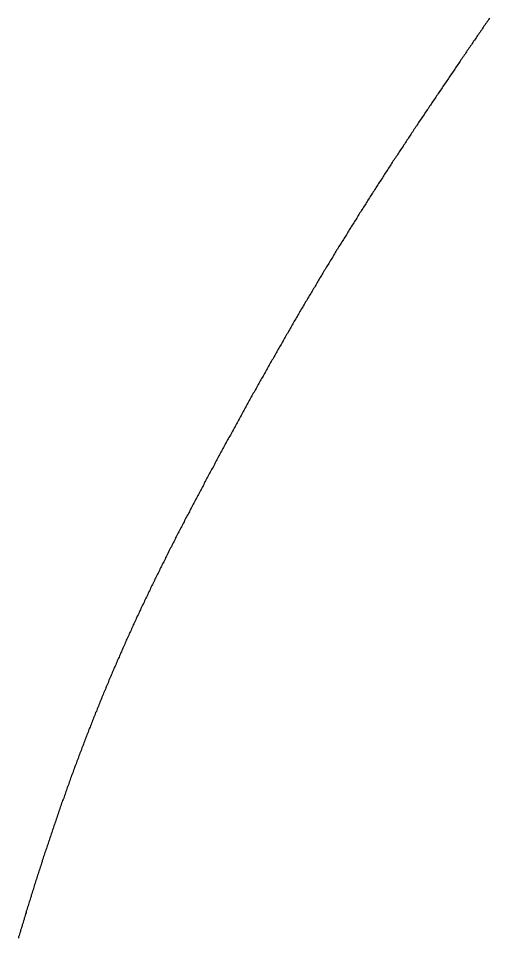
# Model space of a CAD drawing. Extents: x -7 to 305, y -225 to 131.
# Drawn here: x 161.436 to 163.528, y -83.659 to -79.573 of the extents above; entities that cross this region are included whole.
import ezdxf

# ---------------------------------------------------------------- set-up
doc = ezdxf.new("R2010")
doc.units = 0
doc.layers.get('0').update_dxf_attribs({"linetype": 'CONTINUOUS'})

msp = doc.modelspace()

# ---------------------------------------------------------------- linework, layer by layer
at = {"color": 7}
msp.add_polyline3d([(163.528, -79.5719, 0), (163.524, -79.5771, 0), (163.521, -79.5822, 0), (163.517, -79.5874, 0), (163.514, -79.5925, 0), (163.51, -79.5977, 0), (163.507, -79.6028, 0), (163.503, -79.6079, 0), (163.5, -79.6131, 0), (163.496, -79.6182, 0), (163.493, -79.6234, 0), (163.489, -79.6285, 0), (163.486, -79.6337, 0), (163.482, -79.6388, 0), (163.479, -79.6439, 0), (163.475, -79.6491, 0), (163.472, -79.6542, 0), (163.468, -79.6594, 0), (163.465, -79.6645, 0), (163.461, -79.6697, 0), (163.457, -79.6748, 0), (163.454, -79.68, 0), (163.45, -79.6851, 0), (163.447, -79.6903, 0), (163.443, -79.6954, 0), (163.44, -79.7006, 0), (163.436, -79.7057, 0), (163.433, -79.7109, 0), (163.429, -79.716, 0), (163.426, -79.7212, 0), (163.422, -79.7263, 0), (163.419, -79.7315, 0), (163.415, -79.7367, 0), (163.412, -79.7418, 0), (163.408, -79.747, 0), (163.405, -79.7521, 0), (163.401, -79.7573, 0), (163.398, -79.7624, 0), (163.394, -79.7676, 0), (163.391, -79.7727, 0), (163.387, -79.7779, 0), (163.384, -79.7831, 0), (163.38, -79.7882, 0), (163.377, -79.7934, 0), (163.373, -79.7985, 0), (163.37, -79.8037, 0), (163.366, -79.8089, 0), (163.363, -79.814, 0), (163.359, -79.8192, 0), (163.356, -79.8243, 0), (163.352, -79.8295, 0), (163.349, -79.8347, 0), (163.345, -79.8398, 0), (163.342, -79.845, 0), (163.338, -79.8502, 0), (163.335, -79.8553, 0), (163.331, -79.8605, 0), (163.328, -79.8657, 0), (163.324, -79.8708, 0), (163.321, -79.876, 0), (163.317, -79.8812, 0), (163.314, -79.8863, 0), (163.31, -79.8915, 0), (163.307, -79.8967, 0), (163.303, -79.9018, 0), (163.3, -79.907, 0), (163.296, -79.9122, 0), (163.293, -79.9173, 0), (163.289, -79.9225, 0), (163.286, -79.9277, 0), (163.282, -79.9329, 0), (163.279, -79.938, 0), (163.275, -79.9432, 0), (163.272, -79.9484, 0), (163.268, -79.9536, 0), (163.265, -79.9587, 0), (163.261, -79.9639, 0), (163.258, -79.9691, 0), (163.255, -79.9743, 0), (163.251, -79.9794, 0), (163.248, -79.9846, 0), (163.244, -79.9898, 0), (163.241, -79.995, 0), (163.237, -80.0002, 0), (163.234, -80.0053, 0), (163.23, -80.0105, 0), (163.227, -80.0157, 0), (163.223, -80.0209, 0), (163.22, -80.0261, 0), (163.216, -80.0313, 0), (163.213, -80.0365, 0), (163.209, -80.0416, 0), (163.206, -80.0468, 0), (163.203, -80.052, 0), (163.199, -80.0572, 0), (163.196, -80.0624, 0), (163.192, -80.0676, 0), (163.189, -80.0728, 0), (163.185, -80.078, 0), (163.182, -80.0832, 0), (163.178, -80.0884, 0), (163.175, -80.0936, 0), (163.171, -80.0988, 0), (163.168, -80.104, 0), (163.165, -80.1092, 0), (163.161, -80.1144, 0), (163.158, -80.1196, 0), (163.154, -80.1248, 0), (163.151, -80.13, 0), (163.147, -80.1352, 0), (163.144, -80.1404, 0), (163.141, -80.1456, 0), (163.137, -80.1508, 0), (163.134, -80.156, 0), (163.13, -80.1612, 0), (163.127, -80.1664, 0), (163.123, -80.1717, 0), (163.12, -80.1769, 0), (163.117, -80.1821, 0), (163.113, -80.1873, 0), (163.11, -80.1925, 0), (163.106, -80.1977, 0), (163.103, -80.203, 0), (163.099, -80.2082, 0), (163.096, -80.2134, 0), (163.093, -80.2186, 0), (163.089, -80.2238, 0), (163.086, -80.2291, 0), (163.082, -80.2343, 0), (163.079, -80.2395, 0), (163.076, -80.2448, 0), (163.072, -80.25, 0), (163.069, -80.2552, 0), (163.065, -80.2605, 0), (163.062, -80.2657, 0), (163.059, -80.2709, 0), (163.055, -80.2762, 0), (163.052, -80.2814, 0), (163.049, -80.2866, 0), (163.045, -80.2919, 0), (163.042, -80.2971, 0), (163.038, -80.3024, 0), (163.035, -80.3076, 0), (163.032, -80.3128, 0), (163.028, -80.3181, 0), (163.025, -80.3233, 0), (163.022, -80.3286, 0), (163.018, -80.3338, 0), (163.015, -80.3391, 0), (163.011, -80.3443, 0), (163.008, -80.3496, 0), (163.005, -80.3549, 0), (163.001, -80.3601, 0), (162.998, -80.3654, 0), (162.995, -80.3706, 0), (162.991, -80.3759, 0), (162.988, -80.3812, 0), (162.985, -80.3864, 0), (162.981, -80.3917, 0), (162.978, -80.3969, 0), (162.975, -80.4022, 0), (162.971, -80.4075, 0), (162.968, -80.4128, 0), (162.965, -80.418, 0), (162.961, -80.4233, 0), (162.958, -80.4286, 0), (162.955, -80.4339, 0), (162.951, -80.4391, 0), (162.948, -80.4444, 0), (162.945, -80.4497, 0), (162.941, -80.455, 0), (162.938, -80.4603, 0), (162.935, -80.4655, 0), (162.931, -80.4708, 0), (162.928, -80.4761, 0), (162.925, -80.4814, 0), (162.922, -80.4867, 0), (162.918, -80.492, 0), (162.915, -80.4973, 0), (162.912, -80.5026, 0), (162.908, -80.5079, 0), (162.905, -80.5132, 0), (162.902, -80.5185, 0), (162.898, -80.5238, 0), (162.895, -80.5291, 0), (162.892, -80.5344, 0), (162.889, -80.5397, 0), (162.885, -80.545, 0), (162.882, -80.5503, 0), (162.879, -80.5556, 0), (162.876, -80.5609, 0), (162.872, -80.5662, 0), (162.869, -80.5715, 0), (162.866, -80.5769, 0), (162.862, -80.5822, 0), (162.859, -80.5875, 0), (162.856, -80.5928, 0), (162.853, -80.5981, 0), (162.849, -80.6034, 0), (162.846, -80.6088, 0), (162.843, -80.6141, 0), (162.84, -80.6194, 0), (162.836, -80.6247, 0), (162.833, -80.6301, 0), (162.83, -80.6354, 0), (162.827, -80.6407, 0), (162.823, -80.646, 0), (162.82, -80.6514, 0), (162.817, -80.6567, 0), (162.814, -80.662, 0), (162.811, -80.6674, 0), (162.807, -80.6727, 0), (162.804, -80.6781, 0), (162.801, -80.6834, 0), (162.798, -80.6887, 0), (162.794, -80.6941, 0), (162.791, -80.6994, 0), (162.788, -80.7048, 0), (162.785, -80.7101, 0), (162.782, -80.7154, 0), (162.778, -80.7208, 0), (162.775, -80.7261, 0), (162.772, -80.7315, 0), (162.769, -80.7368, 0), (162.766, -80.7422, 0), (162.762, -80.7476, 0), (162.759, -80.7529, 0), (162.756, -80.7583, 0), (162.753, -80.7636, 0), (162.75, -80.769, 0), (162.746, -80.7743, 0), (162.743, -80.7797, 0), (162.74, -80.7851, 0), (162.737, -80.7904, 0), (162.734, -80.7958, 0), (162.73, -80.8011, 0), (162.727, -80.8065, 0), (162.724, -80.8119, 0), (162.721, -80.8172, 0), (162.718, -80.8226, 0), (162.715, -80.828, 0), (162.711, -80.8334, 0), (162.708, -80.8387, 0), (162.705, -80.8441, 0), (162.702, -80.8495, 0), (162.699, -80.8549, 0), (162.696, -80.8602, 0), (162.692, -80.8656, 0), (162.689, -80.871, 0), (162.686, -80.8764, 0), (162.683, -80.8818, 0), (162.68, -80.8871, 0), (162.677, -80.8925, 0), (162.674, -80.8979, 0), (162.67, -80.9033, 0), (162.667, -80.9087, 0), (162.664, -80.9141, 0), (162.661, -80.9195, 0), (162.658, -80.9249, 0), (162.655, -80.9302, 0), (162.652, -80.9356, 0), (162.648, -80.941, 0), (162.645, -80.9464, 0), (162.642, -80.9518, 0), (162.639, -80.9572, 0), (162.636, -80.9626, 0), (162.633, -80.968, 0), (162.63, -80.9734, 0), (162.627, -80.9788, 0), (162.623, -80.9842, 0), (162.62, -80.9896, 0), (162.617, -80.995, 0), (162.614, -81.0004, 0), (162.611, -81.0058, 0), (162.608, -81.0113, 0), (162.605, -81.0167, 0), (162.602, -81.0221, 0), (162.599, -81.0275, 0), (162.595, -81.0329, 0), (162.592, -81.0383, 0), (162.589, -81.0437, 0), (162.586, -81.0491, 0), (162.583, -81.0545, 0), (162.58, -81.06, 0), (162.577, -81.0654, 0), (162.574, -81.0708, 0), (162.571, -81.0762, 0), (162.568, -81.0816, 0), (162.565, -81.0871, 0), (162.561, -81.0925, 0), (162.558, -81.0979, 0), (162.555, -81.1033, 0), (162.552, -81.1088, 0), (162.549, -81.1142, 0), (162.546, -81.1196, 0), (162.543, -81.125, 0), (162.54, -81.1305, 0), (162.537, -81.1359, 0), (162.534, -81.1413, 0), (162.531, -81.1468, 0), (162.528, -81.1522, 0), (162.525, -81.1576, 0), (162.522, -81.1631, 0), (162.519, -81.1685, 0), (162.515, -81.1739, 0), (162.512, -81.1794, 0), (162.509, -81.1848, 0), (162.506, -81.1903, 0), (162.503, -81.1957, 0), (162.5, -81.2011, 0), (162.497, -81.2066, 0), (162.494, -81.212, 0), (162.491, -81.2175, 0), (162.488, -81.2229, 0), (162.485, -81.2284, 0), (162.482, -81.2338, 0), (162.479, -81.2393, 0), (162.476, -81.2447, 0), (162.473, -81.2502, 0), (162.47, -81.2556, 0), (162.467, -81.2611, 0), (162.464, -81.2665, 0), (162.461, -81.272, 0), (162.458, -81.2774, 0), (162.455, -81.2829, 0), (162.452, -81.2883, 0), (162.449, -81.2938, 0), (162.446, -81.2992, 0), (162.443, -81.3047, 0), (162.44, -81.3102, 0), (162.437, -81.3156, 0), (162.434, -81.3211, 0), (162.431, -81.3265, 0), (162.428, -81.332, 0), (162.425, -81.3375, 0), (162.422, -81.3429, 0), (162.419, -81.3484, 0), (162.416, -81.3539, 0), (162.413, -81.3593, 0), (162.41, -81.3648, 0), (162.407, -81.3703, 0), (162.404, -81.3757, 0), (162.401, -81.3812, 0), (162.398, -81.3867, 0), (162.395, -81.3922, 0), (162.392, -81.3976, 0), (162.389, -81.4031, 0), (162.386, -81.4086, 0), (162.383, -81.4141, 0), (162.38, -81.4195, 0), (162.377, -81.425, 0), (162.374, -81.4305, 0), (162.371, -81.436, 0), (162.368, -81.4414, 0), (162.365, -81.4469, 0), (162.362, -81.4524, 0), (162.359, -81.4579, 0), (162.356, -81.4634, 0), (162.353, -81.4689, 0), (162.35, -81.4743, 0), (162.347, -81.4798, 0), (162.344, -81.4853, 0), (162.341, -81.4908, 0), (162.338, -81.4963, 0), (162.335, -81.5018, 0), (162.332, -81.5073, 0), (162.329, -81.5127, 0), (162.326, -81.5182, 0), (162.323, -81.5237, 0), (162.32, -81.5292, 0), (162.317, -81.5347, 0), (162.314, -81.5402, 0), (162.311, -81.5457, 0), (162.308, -81.5512, 0), (162.306, -81.5567, 0), (162.303, -81.5622, 0), (162.3, -81.5677, 0), (162.297, -81.5732, 0), (162.294, -81.5787, 0), (162.291, -81.5842, 0), (162.288, -81.5897, 0), (162.285, -81.5952, 0), (162.282, -81.6007, 0), (162.279, -81.6062, 0), (162.276, -81.6117, 0), (162.273, -81.6172, 0), (162.27, -81.6227, 0), (162.267, -81.6282, 0), (162.264, -81.6337, 0), (162.261, -81.6392, 0), (162.259, -81.6447, 0), (162.256, -81.6502, 0), (162.253, -81.6557, 0), (162.25, -81.6612, 0), (162.247, -81.6668, 0), (162.244, -81.6723, 0), (162.241, -81.6778, 0), (162.238, -81.6833, 0), (162.235, -81.6888, 0), (162.232, -81.6943, 0), (162.229, -81.6998, 0), (162.226, -81.7054, 0), (162.224, -81.7109, 0), (162.221, -81.7164, 0), (162.218, -81.7219, 0), (162.215, -81.7274, 0), (162.212, -81.7329, 0), (162.209, -81.7385, 0), (162.206, -81.744, 0), (162.203, -81.7495, 0), (162.2, -81.755, 0), (162.197, -81.7606, 0), (162.195, -81.7661, 0), (162.192, -81.7716, 0), (162.189, -81.7772, 0), (162.186, -81.7827, 0), (162.183, -81.7882, 0), (162.18, -81.7938, 0), (162.177, -81.7993, 0), (162.174, -81.8048, 0), (162.172, -81.8104, 0), (162.169, -81.8159, 0), (162.166, -81.8214, 0), (162.163, -81.827, 0), (162.16, -81.8325, 0), (162.157, -81.8381, 0), (162.154, -81.8436, 0), (162.151, -81.8491, 0), (162.149, -81.8547, 0), (162.146, -81.8602, 0), (162.143, -81.8658, 0), (162.14, -81.8713, 0), (162.137, -81.8769, 0), (162.134, -81.8824, 0), (162.132, -81.888, 0), (162.129, -81.8936, 0), (162.126, -81.8991, 0), (162.123, -81.9047, 0), (162.12, -81.9102, 0), (162.117, -81.9158, 0), (162.115, -81.9214, 0), (162.112, -81.9269, 0), (162.109, -81.9325, 0), (162.106, -81.938, 0), (162.103, -81.9436, 0), (162.101, -81.9492, 0), (162.098, -81.9548, 0), (162.095, -81.9603, 0), (162.092, -81.9659, 0), (162.089, -81.9715, 0), (162.087, -81.9771, 0), (162.084, -81.9826, 0), (162.081, -81.9882, 0), (162.078, -81.9938, 0), (162.075, -81.9994, 0), (162.073, -82.005, 0), (162.07, -82.0105, 0), (162.067, -82.0161, 0), (162.064, -82.0217, 0), (162.062, -82.0273, 0), (162.059, -82.0329, 0), (162.056, -82.0385, 0), (162.053, -82.0441, 0), (162.051, -82.0497, 0), (162.048, -82.0553, 0), (162.045, -82.0609, 0), (162.042, -82.0665, 0), (162.04, -82.0721, 0), (162.037, -82.0777, 0), (162.034, -82.0833, 0), (162.031, -82.0889, 0), (162.029, -82.0945, 0), (162.026, -82.1001, 0), (162.023, -82.1058, 0), (162.021, -82.1114, 0), (162.018, -82.117, 0), (162.015, -82.1226, 0), (162.012, -82.1282, 0), (162.01, -82.1339, 0), (162.007, -82.1395, 0), (162.004, -82.1451, 0), (162.002, -82.1507, 0), (161.999, -82.1564, 0), (161.996, -82.162, 0), (161.994, -82.1676, 0), (161.991, -82.1733, 0), (161.988, -82.1789, 0), (161.986, -82.1846, 0), (161.983, -82.1902, 0), (161.98, -82.1958, 0), (161.978, -82.2015, 0), (161.975, -82.2071, 0), (161.972, -82.2128, 0), (161.97, -82.2184, 0), (161.967, -82.2241, 0), (161.964, -82.2297, 0), (161.962, -82.2354, 0), (161.959, -82.2411, 0), (161.957, -82.2467, 0), (161.954, -82.2524, 0), (161.951, -82.2581, 0), (161.949, -82.2637, 0), (161.946, -82.2694, 0), (161.944, -82.2751, 0), (161.941, -82.2807, 0), (161.938, -82.2864, 0), (161.936, -82.2921, 0), (161.933, -82.2978, 0), (161.931, -82.3035, 0), (161.928, -82.3091, 0), (161.926, -82.3148, 0), (161.923, -82.3205, 0), (161.92, -82.3262, 0), (161.918, -82.3319, 0), (161.915, -82.3376, 0), (161.913, -82.3433, 0), (161.91, -82.349, 0), (161.908, -82.3547, 0), (161.905, -82.3604, 0), (161.903, -82.3661, 0), (161.9, -82.3718, 0), (161.898, -82.3775, 0), (161.895, -82.3832, 0), (161.893, -82.3889, 0), (161.89, -82.3946, 0), (161.888, -82.4003, 0), (161.885, -82.406, 0), (161.883, -82.4118, 0), (161.88, -82.4175, 0), (161.878, -82.4232, 0), (161.875, -82.4289, 0), (161.873, -82.4346, 0), (161.87, -82.4404, 0), (161.868, -82.4461, 0), (161.865, -82.4518, 0), (161.863, -82.4576, 0), (161.86, -82.4633, 0), (161.858, -82.469, 0), (161.855, -82.4748, 0), (161.853, -82.4805, 0), (161.851, -82.4862, 0), (161.848, -82.492, 0), (161.846, -82.4977, 0), (161.843, -82.5035, 0), (161.841, -82.5092, 0), (161.838, -82.515, 0), (161.836, -82.5207, 0), (161.834, -82.5265, 0), (161.831, -82.5322, 0), (161.829, -82.538, 0), (161.826, -82.5437, 0), (161.824, -82.5495, 0), (161.822, -82.5553, 0), (161.819, -82.561, 0), (161.817, -82.5668, 0), (161.814, -82.5725, 0), (161.812, -82.5783, 0), (161.81, -82.5841, 0), (161.807, -82.5899, 0), (161.805, -82.5956, 0), (161.803, -82.6014, 0), (161.8, -82.6072, 0), (161.798, -82.613, 0), (161.796, -82.6187, 0), (161.793, -82.6245, 0), (161.791, -82.6303, 0), (161.789, -82.6361, 0), (161.786, -82.6419, 0), (161.784, -82.6476, 0), (161.782, -82.6534, 0), (161.779, -82.6592, 0), (161.777, -82.665, 0), (161.775, -82.6708, 0), (161.772, -82.6766, 0), (161.77, -82.6824, 0), (161.768, -82.6882, 0), (161.765, -82.694, 0), (161.763, -82.6998, 0), (161.761, -82.7056, 0), (161.759, -82.7114, 0), (161.756, -82.7172, 0), (161.754, -82.723, 0), (161.752, -82.7288, 0), (161.749, -82.7346, 0), (161.747, -82.7404, 0), (161.745, -82.7462, 0), (161.743, -82.7521, 0), (161.74, -82.7579, 0), (161.738, -82.7637, 0), (161.736, -82.7695, 0), (161.734, -82.7753, 0), (161.731, -82.7812, 0), (161.729, -82.787, 0), (161.727, -82.7928, 0), (161.725, -82.7986, 0), (161.723, -82.8044, 0), (161.72, -82.8103, 0), (161.718, -82.8161, 0), (161.716, -82.8219, 0), (161.714, -82.8278, 0), (161.711, -82.8336, 0), (161.709, -82.8394, 0), (161.707, -82.8453, 0), (161.705, -82.8511, 0), (161.703, -82.857, 0), (161.701, -82.8628, 0), (161.698, -82.8686, 0), (161.696, -82.8745, 0), (161.694, -82.8803, 0), (161.692, -82.8862, 0), (161.69, -82.892, 0), (161.687, -82.8979, 0), (161.685, -82.9037, 0), (161.683, -82.9096, 0), (161.681, -82.9154, 0), (161.679, -82.9213, 0), (161.677, -82.9271, 0), (161.675, -82.933, 0), (161.672, -82.9388, 0), (161.67, -82.9447, 0), (161.668, -82.9506, 0), (161.666, -82.9564, 0), (161.664, -82.9623, 0), (161.662, -82.9682, 0), (161.66, -82.974, 0), (161.658, -82.9799, 0), (161.655, -82.9858, 0), (161.653, -82.9916, 0), (161.651, -82.9975, 0), (161.649, -83.0034, 0), (161.647, -83.0092, 0), (161.645, -83.0151, 0), (161.643, -83.021, 0), (161.641, -83.0269, 0), (161.639, -83.0327, 0), (161.637, -83.0386, 0), (161.634, -83.0445, 0), (161.632, -83.0504, 0), (161.63, -83.0563, 0), (161.628, -83.0621, 0), (161.626, -83.068, 0), (161.624, -83.0739, 0), (161.622, -83.0798, 0), (161.62, -83.0857, 0), (161.618, -83.0916, 0), (161.616, -83.0975, 0), (161.614, -83.1034, 0), (161.612, -83.1093, 0), (161.61, -83.1152, 0), (161.608, -83.1211, 0), (161.606, -83.1269, 0), (161.604, -83.1328, 0), (161.602, -83.1387, 0), (161.6, -83.1446, 0), (161.598, -83.1505, 0), (161.596, -83.1564, 0), (161.594, -83.1624, 0), (161.592, -83.1683, 0), (161.59, -83.1742, 0), (161.588, -83.1801, 0), (161.586, -83.186, 0), (161.584, -83.1919, 0), (161.582, -83.1978, 0), (161.58, -83.2037, 0), (161.578, -83.2096, 0), (161.576, -83.2155, 0), (161.574, -83.2214, 0), (161.572, -83.2274, 0), (161.57, -83.2333, 0), (161.568, -83.2392, 0), (161.566, -83.2451, 0), (161.564, -83.251, 0), (161.562, -83.257, 0), (161.56, -83.2629, 0), (161.558, -83.2688, 0), (161.556, -83.2747, 0), (161.554, -83.2807, 0), (161.552, -83.2866, 0), (161.55, -83.2925, 0), (161.548, -83.2984, 0), (161.546, -83.3044, 0), (161.544, -83.3103, 0), (161.542, -83.3162, 0), (161.541, -83.3222, 0), (161.539, -83.3281, 0), (161.537, -83.334, 0), (161.535, -83.34, 0), (161.533, -83.3459, 0), (161.531, -83.3518, 0), (161.529, -83.3578, 0), (161.527, -83.3637, 0), (161.525, -83.3696, 0), (161.523, -83.3756, 0), (161.521, -83.3815, 0), (161.52, -83.3875, 0), (161.518, -83.3934, 0), (161.516, -83.3994, 0), (161.514, -83.4053, 0), (161.512, -83.4113, 0), (161.51, -83.4172, 0), (161.508, -83.4232, 0), (161.506, -83.4291, 0), (161.505, -83.4351, 0), (161.503, -83.441, 0), (161.501, -83.447, 0), (161.499, -83.4529, 0), (161.497, -83.4589, 0), (161.495, -83.4648, 0), (161.493, -83.4708, 0), (161.492, -83.4767, 0), (161.49, -83.4827, 0), (161.488, -83.4886, 0), (161.486, -83.4946, 0), (161.484, -83.5006, 0), (161.482, -83.5065, 0), (161.481, -83.5125, 0), (161.479, -83.5185, 0), (161.477, -83.5244, 0), (161.475, -83.5304, 0), (161.473, -83.5363, 0), (161.471, -83.5423, 0), (161.47, -83.5483, 0), (161.468, -83.5542, 0), (161.466, -83.5602, 0), (161.464, -83.5662, 0), (161.462, -83.5722, 0), (161.461, -83.5781, 0), (161.459, -83.5841, 0), (161.457, -83.5901, 0), (161.455, -83.596, 0), (161.453, -83.602, 0), (161.452, -83.608, 0), (161.45, -83.614, 0), (161.448, -83.6199, 0), (161.446, -83.6259, 0), (161.445, -83.6319, 0), (161.443, -83.6379, 0), (161.441, -83.6439, 0), (161.439, -83.6499, 0), (161.437, -83.6558, 0), (161.436, -83.6618, 0)], dxfattribs=at)

doc.saveas('drawing.dxf')
